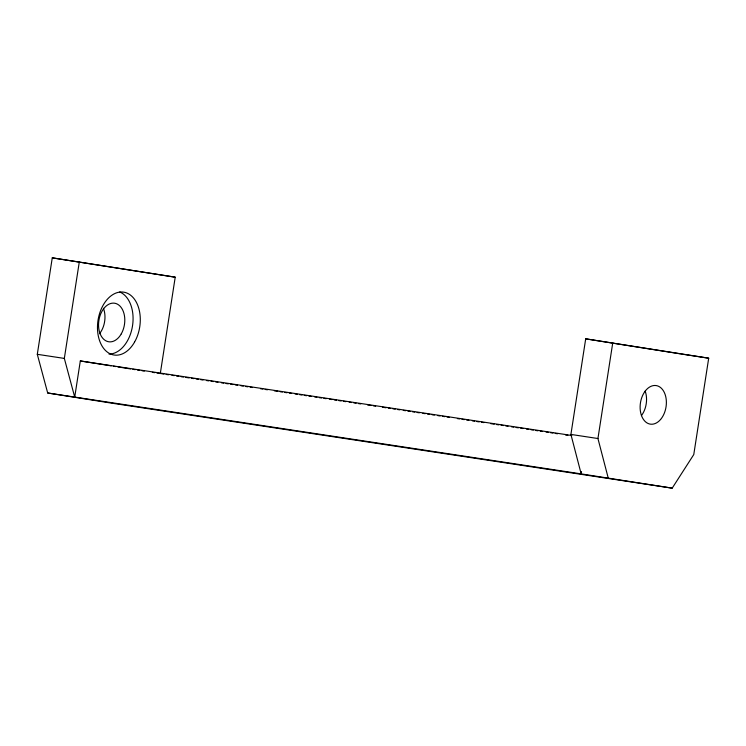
<?xml version="1.0" encoding="UTF-8"?>
<svg xmlns="http://www.w3.org/2000/svg" width="746" height="746" viewBox="0 0 746 746"><rect width="100%" height="100%" fill="white"/><g stroke="black" fill="none" stroke-linecap="round" stroke-linejoin="round"><path stroke-width="1.12" d="M672.193 488.154L581.171 473.887L570.904 434.424L585.703 338.833L708.7 358.192L693.771 454.566L672.193 488.154L111.667 403.157L47.688 392.993L37.3 354.313L52.267 257.846L175.217 277.186L160.278 373.653M571.809 435.478L80.316 360.952L74.721 397.096L64.333 358.416L79.3 261.949M581.526 471.631L581.171 473.887L47.688 392.993M608.214 477.99L597.938 438.527L612.736 342.946M175.217 277.186L52.267 257.846M570.904 434.424L597.938 438.527M37.3 354.313L64.333 358.416M152.352 372.338L154.655 372.683M156.958 373.037L159.262 373.382M161.565 373.727L163.868 374.082M166.171 374.427L168.465 374.781M171.925 375.303L174.228 375.648M176.522 376.003L178.826 376.348M181.129 376.702L183.432 377.047M185.735 377.392L189.186 377.924M191.489 378.269L193.792 378.614M196.095 378.968L198.399 379.313M200.702 379.667L202.996 380.012M206.456 380.535L208.759 380.889M211.062 381.234L213.356 381.588M215.659 381.933L217.963 382.278M221.413 382.81L223.716 383.155M226.019 383.509L228.323 383.854M230.626 384.199L232.929 384.554M235.232 384.899L237.536 385.253M240.986 385.775L243.289 386.12M245.593 386.475L247.886 386.82M250.19 387.174L252.493 387.519M260.55 388.741L262.853 389.086M265.156 389.44L267.46 389.785M274.36 390.839L277.82 391.361M280.123 391.706L282.417 392.06M284.72 392.405L287.024 392.75M289.327 393.105L291.63 393.45M295.08 393.981L297.384 394.326M299.687 394.671L301.99 395.026M304.293 395.371L306.597 395.725M308.891 396.07L311.194 396.424M314.653 396.947L316.947 397.292M319.251 397.646L321.554 397.991M323.857 398.336L326.161 398.69M329.611 399.213L331.914 399.558M334.217 399.912L336.521 400.257M338.824 400.611L341.127 400.956M343.421 401.311L345.724 401.656M349.184 402.178L351.487 402.532M353.781 402.877L356.084 403.222M358.388 403.577L360.691 403.922M367.601 404.975L371.051 405.498M373.354 405.843L375.658 406.197M382.558 407.241L386.018 407.764M388.312 408.118L390.615 408.463M392.918 408.808L395.221 409.162M397.525 409.507L399.828 409.862M403.278 410.384L405.582 410.729M407.885 411.083L410.188 411.428M412.491 411.783L414.785 412.128M417.089 412.473L419.392 412.827M422.842 413.349L425.145 413.694M427.449 414.049L429.752 414.394M432.055 414.748L434.358 415.093M437.809 415.615L440.112 415.97M442.415 416.315L444.719 416.669M447.022 417.014L449.316 417.368M457.373 418.59L459.676 418.935M461.979 419.28L464.282 419.634M466.586 419.979L468.889 420.334M472.339 420.856L474.642 421.201M476.946 421.555L479.249 421.9M481.552 422.255L483.846 422.6M490.756 423.644L494.206 424.166M496.51 424.521L498.813 424.866M501.116 425.22L503.419 425.565M505.723 425.919L508.026 426.264M511.476 426.787L513.78 427.141M516.083 427.486L518.377 427.84M520.68 428.185L522.983 428.53M526.443 429.062L528.737 429.407M531.04 429.752L533.343 430.106M535.647 430.451L537.95 430.806M540.253 431.151L542.556 431.505M546.007 432.027L548.31 432.372M550.613 432.727L552.917 433.072M555.211 433.417L557.514 433.771M565.571 434.993L567.874 435.338M681.667 354.08L708.7 358.192M585.703 338.833L680.529 353.893M80.316 360.952L111.163 365.848M113.448 366.211L115.733 366.575M118.017 366.939L130.587 368.934M132.872 369.298L135.157 369.662M137.441 370.025L139.726 370.389M142.01 370.753L144.295 371.116M103.433 308.303A19.508 12.952 -81.4 0 1 99.488 333.732M645.187 391.137A19.508 12.952 -81.4 0 1 641.448 415.597M119.742 291.975A31.798 21.112 -81.4 0 1 132.387 326.636A31.798 21.112 -81.4 0 1 109.019 354.098M121.262 333.891A19.508 12.952 -81.4 0 0 114.66 303.221A19.508 12.952 -81.4 0 0 99.106 330.375A19.508 12.952 -81.4 0 0 121.262 333.891M660.583 419.476A19.508 12.952 -81.4 0 0 659.035 386.531A19.508 12.952 -81.4 0 0 640.143 408.566A19.508 12.952 -81.4 0 0 660.583 419.476M134.513 342.172A31.798 21.112 -81.4 0 0 123.752 292.162A31.798 21.112 -81.4 0 0 98.397 336.437A31.798 21.112 -81.4 0 0 134.513 342.172"/></g></svg>
